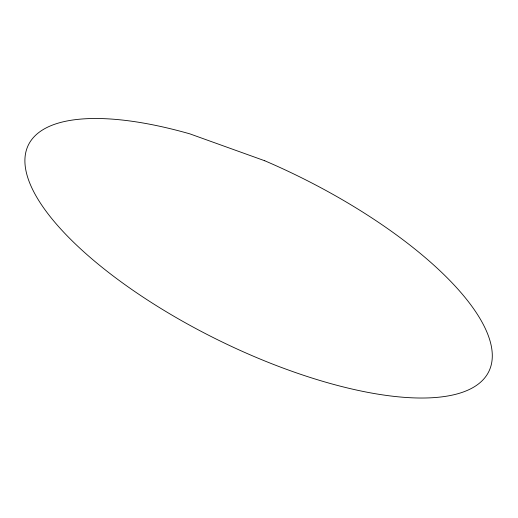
<?xml version="1.0" encoding="UTF-8"?>
<svg xmlns="http://www.w3.org/2000/svg" width="518" height="518" viewBox="0 0 518 518"><rect width="100%" height="100%" fill="white"/><g stroke="black" fill="none" stroke-linecap="round" stroke-linejoin="round"><path stroke-width="0.78" d="M264.763 160.768L189.86 133.864A256.527 91.207 26.2 0 0 81.876 250.052A256.527 91.207 26.2 0 0 469.664 389.316A256.527 91.207 26.2 0 0 264.763 160.768"/></g></svg>
